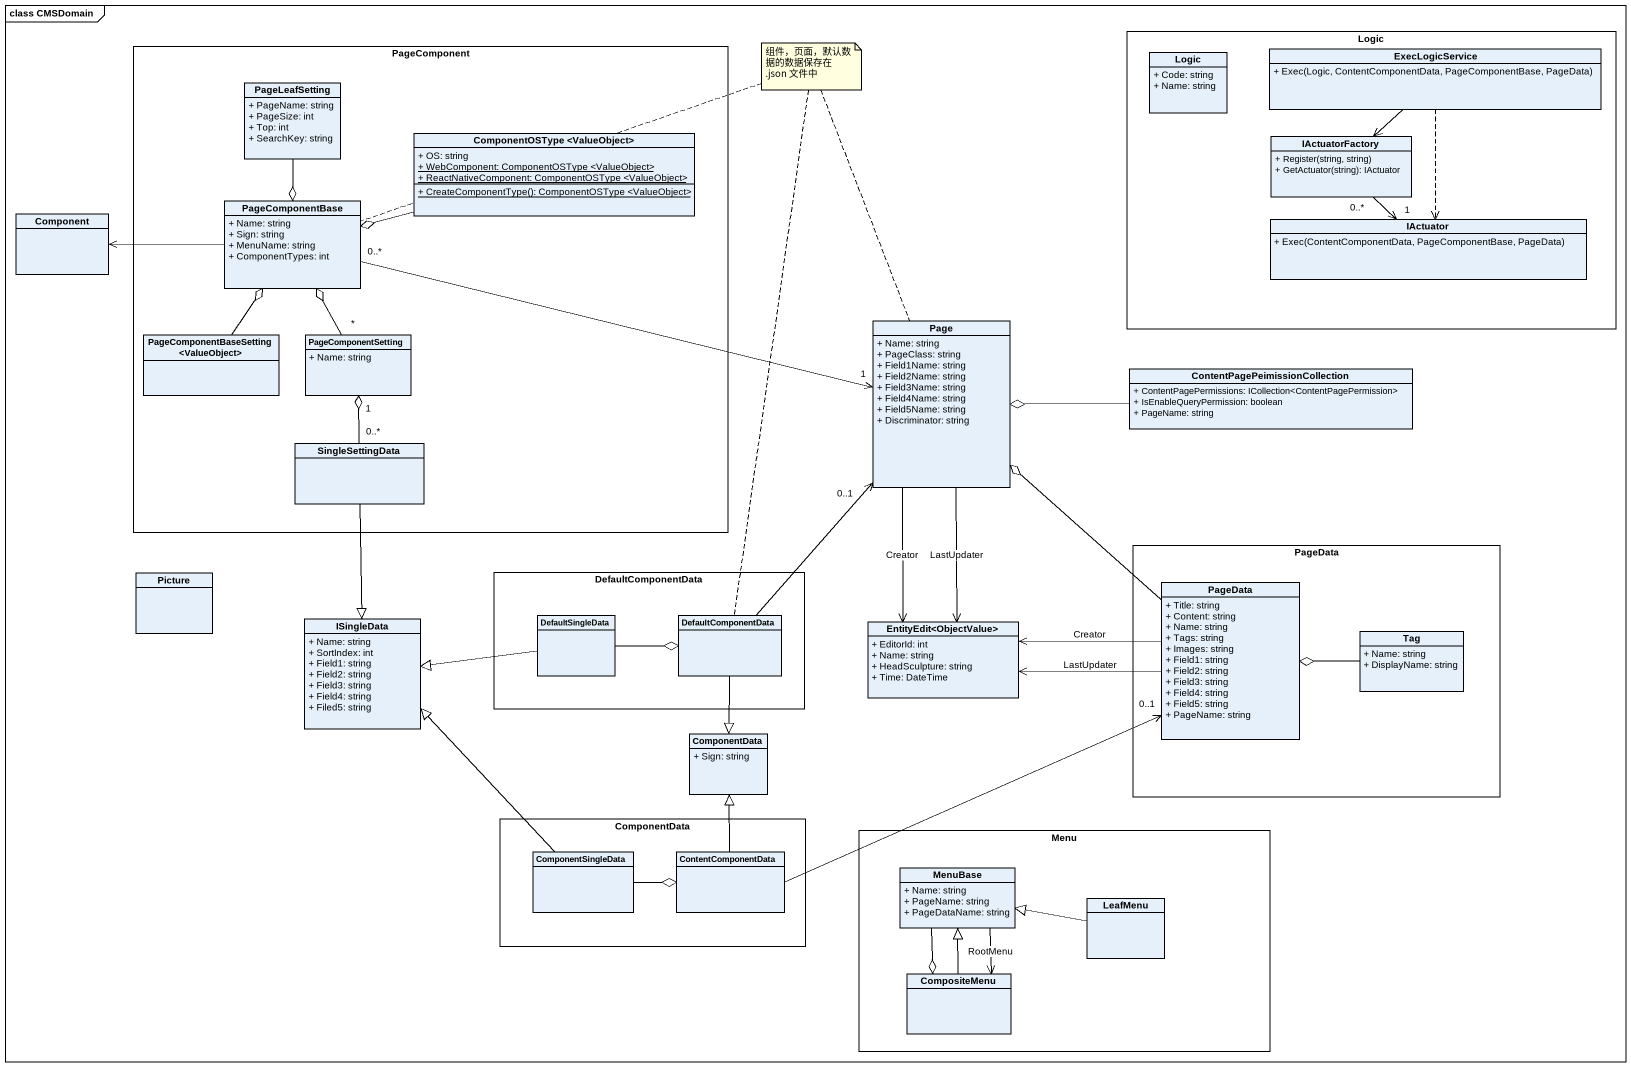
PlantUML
@startuml
mainframe class CMSDomain
hide circle
hide empty members
skinparam classAttributeIconSize 0
rectangle Logic {
  class "Logic" as Logic_2 {
    + Code: string
    + Name: string
  }
  class ExecLogicService {
    + Exec(Logic, ContentComponentData, PageComponentBase, PageData)
  }
  class IActuatorFactory {
    + Register(string, string)
    + GetActuator(string): IActuator
  }
  class IActuator {
    + Exec(ContentComponentData, PageComponentBase, PageData)
  }
}
rectangle PageComponent {
  class PageLeafSetting {
    + PageName: string
    + PageSize: int
    + Top: int
    + SearchKey: string
  }
  class "ComponentOSType <ValueObject>" as ComponentOSType_ValueObject {
    + OS: string
    {static} + WebComponent: ComponentOSType <ValueObject>
    {static} + ReactNativeComponent: ComponentOSType <ValueObject>
    {static} + CreateComponentType(): ComponentOSType <ValueObject>
  }
  class PageComponentBase {
    + Name: string
    + Sign: string
    + MenuName: string
    + ComponentTypes: int
  }
  class "PageComponentBaseSetting <ValueObject>" as PageComponentBaseSetting
  class PageComponentSetting {
    + Name: string
  }
  class SingleSettingData
}
class "Component" as Component_
class "Page" as Page_ {
  + Name: string
  + PageClass: string
  + Field1Name: string
  + Field2Name: string
  + Field3Name: string
  + Field4Name: string
  + Field5Name: string
  + Discriminator: string
}
class "ContentPagePeimissionCollection" as ContentPagePeimissionCollect {
  + ContentPagePermissions: ICollection<ContentPagePermission>
  + IsEnableQueryPermission: boolean
  + PageName: string
}
class Picture
rectangle DefaultComponentData {
  class DefaultSingleData
  class "DefaultComponentData" as DefaultComponentData_2
}
rectangle PageData {
  class "PageData" as PageData_2 {
    + Title: string
    + Content: string
    + Name: string
    + Tags: string
    + Images: string
    + Field1: string
    + Field2: string
    + Field3: string
    + Field4: string
    + Field5: string
    + PageName: string
  }
  class Tag {
    + Name: string
    + DisplayName: string
  }
}
class ISingleData {
  + Name: string
  + SortIndex: int
  + Field1: string
  + Field2: string
  + Field3: string
  + Field4: string
  + Filed5: string
}
class "EntityEdit<ObjectValue>" as EntityEdit_ObjectValue {
  + EditorId: int
  + Name: string
  + HeadSculpture: string
  + Time: DateTime
}
class ComponentData {
  + Sign: string
}
rectangle "ComponentData" as ComponentData_2 {
  class ComponentSingleData
  class ContentComponentData
}
rectangle Menu {
  class MenuBase {
    + Name: string
    + PageName: string
    + PageDataName: string
  }
  class LeafMenu
  class CompositeMenu
}
ExecLogicService --> IActuatorFactory
ExecLogicService ..> IActuator
PageLeafSetting --o PageComponentBase
ComponentOSType_ValueObject -left-o PageComponentBase
IActuatorFactory "1" --> "0..*" IActuator
PageComponentBase -left-> Component_
PageComponentBase "0..*" -right-> "1" Page_
PageComponentBaseSetting -up-o PageComponentBase
PageComponentSetting "*" -up-o PageComponentBase
Page_ --> EntityEdit_ObjectValue : LastUpdater
Page_ --> EntityEdit_ObjectValue : Creator
ContentPagePeimissionCollect -left-o Page_
SingleSettingData "0..*" -up-o "1" PageComponentSetting
SingleSettingData --|> ISingleData
DefaultSingleData -right-o DefaultComponentData_2
DefaultSingleData -left-|> ISingleData
DefaultComponentData_2 -up-> "0..1" Page_
DefaultComponentData_2 --|> ComponentData
PageData_2 -up-o Page_
PageData_2 -left-> EntityEdit_ObjectValue : Creator
PageData_2 -left-> EntityEdit_ObjectValue : LastUpdater
Tag -left-o PageData_2
ComponentSingleData -up-|> ISingleData
ComponentSingleData -right-o ContentComponentData
ContentComponentData -right-> "0..1" PageData_2
ContentComponentData -up-|> ComponentData
MenuBase --> CompositeMenu : RootMenu
MenuBase --o CompositeMenu
LeafMenu -left-|> MenuBase
CompositeMenu -up-|> MenuBase
note as N1
  组件，页面，默认数据的数据保存在 .json 文件中
end note
N1 .. PageComponentBase
N1 .. Page_
N1 .. DefaultComponentData_2
@enduml
